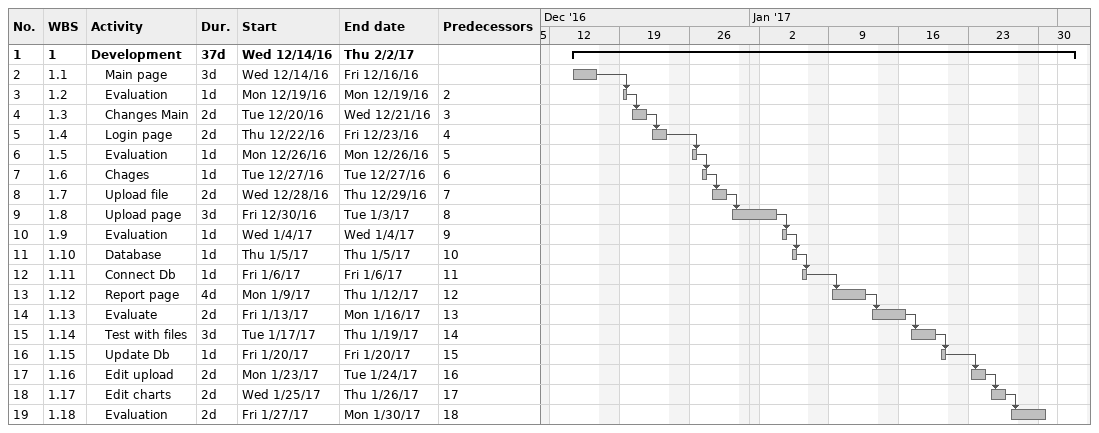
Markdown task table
| ID | WBS | Task | Duration | Start | Finish | Predecessors |
|---|---|---|---|---|---|---|
| 1 | 1 | **Development** | 37d | 2016-12-14 | 2017-02-02 |  |
| 2 | 1.1 | Main page | 3d | 2016-12-14 | 2016-12-16 |  |
| 3 | 1.2 | Evaluation | 1d | 2016-12-19 | 2016-12-19 | 2 |
| 4 | 1.3 | Changes Main | 2d | 2016-12-20 | 2016-12-21 | 3 |
| 5 | 1.4 | Login page | 2d | 2016-12-22 | 2016-12-23 | 4 |
| 6 | 1.5 | Evaluation | 1d | 2016-12-26 | 2016-12-26 | 5 |
| 7 | 1.6 | Chages | 1d | 2016-12-27 | 2016-12-27 | 6 |
| 8 | 1.7 | Upload file | 2d | 2016-12-28 | 2016-12-29 | 7 |
| 9 | 1.8 | Upload page | 3d | 2016-12-30 | 2017-01-03 | 8 |
| 10 | 1.9 | Evaluation | 1d | 2017-01-04 | 2017-01-04 | 9 |
| 11 | 1.10 | Database | 1d | 2017-01-05 | 2017-01-05 | 10 |
| 12 | 1.11 | Connect Db | 1d | 2017-01-06 | 2017-01-06 | 11 |
| 13 | 1.12 | Report page | 4d | 2017-01-09 | 2017-01-12 | 12 |
| 14 | 1.13 | Evaluate | 2d | 2017-01-13 | 2017-01-16 | 13 |
| 15 | 1.14 | Test with files | 3d | 2017-01-17 | 2017-01-19 | 14 |
| 16 | 1.15 | Update Db | 1d | 2017-01-20 | 2017-01-20 | 15 |
| 17 | 1.16 | Edit upload | 2d | 2017-01-23 | 2017-01-24 | 16 |
| 18 | 1.17 | Edit charts | 2d | 2017-01-25 | 2017-01-26 | 17 |
| 19 | 1.18 | Evaluation | 2d | 2017-01-27 | 2017-01-30 | 18 |
